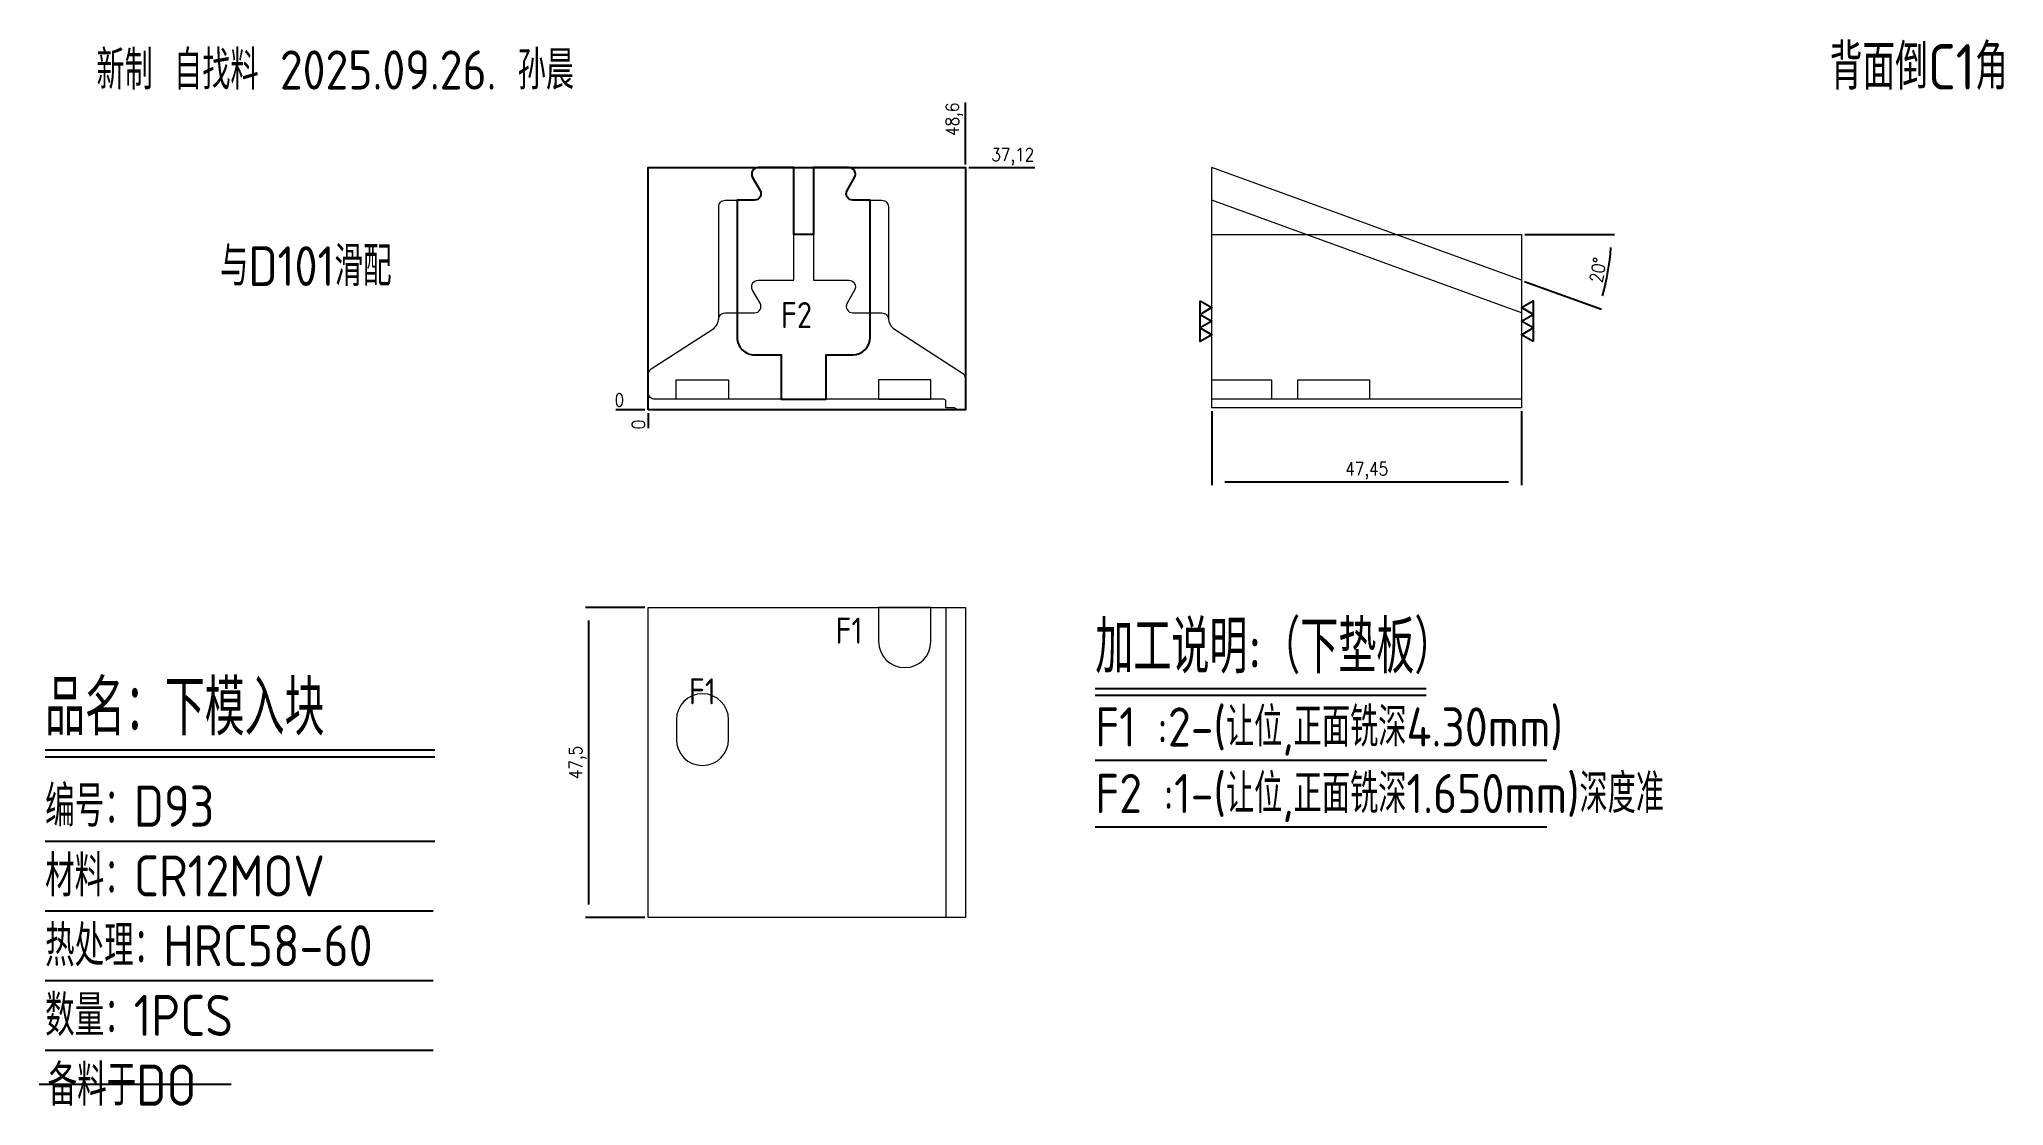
# Model space of a CAD drawing. Header units: millimetres. Extents: x 120869 to 121170, y -3030 to -2866.
import ezdxf
from ezdxf.enums import TextEntityAlignment as Align

# ---------------------------------------------------------------- set-up
doc = ezdxf.new("R2010")
doc.units = ezdxf.units.MM
doc.linetypes.add('HIDDEN', pattern=[0])
for name, color, linetype in [('DIM', 4, 'Continuous'), ('LB_P', 2, 'Continuous'), ('PRESS', 3, 'Continuous'), ('TEXT', 4, 'Continuous')]:
    doc.layers.add(name, color=color, linetype=linetype)
doc.styles.add('gbenor', font='gbenor.shx', dxfattribs={"bigfont": 'gbcbig.shx'})
doc.styles.get("Standard").update_dxf_attribs({"font": 'txt.shx', "width": 0.85, "bigfont": 'ctxt.shx'})
doc.dimstyles.new('T-2-WX', dxfattribs={"dimtxt": 2, "dimasz": 2, "dimexe": 0.5, "dimexo": 0.5, "dimgap": 0.5, "dimtad": 1, "dimtxsty": 'Standard', "dimblk": 'OPEN30', "dimcen": 0, "dimazin": 3, "dimtfac": 1, "dimtmove": 0, "dimatfit": 3, "dimldrblk": 'OPEN30', "dimlwd": -1, "dimlwe": -1})

# ---------------------------------------------------------------- blocks, each defined once
blk = doc.blocks.new('*D7579')
at = {"layer": 'Defpoints', "color": 0}
for p in [(121048.23, -2922.99), (121095.68, -2922.99), (121095.68, -2934.34)]:
    blk.add_point(p, dxfattribs=at)
at = {"layer": 'DIM', "color": 0, "linetype": 'Continuous'}
for p, q in [((121048.23, -2923.49), (121048.23, -2934.84)), ((121095.68, -2923.49), (121095.68, -2934.84)), ((121050.23, -2934.34), (121093.68, -2934.34))]:
    blk.add_line(p, q, dxfattribs=at)
at = {"layer": 'DIM', "color": 0, "insert": (121071.95, -2932.65), "char_height": 2, "attachment_point": 5}
blk.add_mtext('47,45', dxfattribs=at)
blk = doc.blocks.new('_Open30')
blk = doc.blocks.new('*D7580')
at = {"layer": 'Defpoints', "color": 0}
for p in [(121048.23, -2886.17), (121048.23, -2896.44), (121095.68, -2896.44), (121095.68, -2903.44), (121108.53, -2904.04)]:
    blk.add_point(p, dxfattribs=at)
at = {"layer": 'DIM', "color": 0, "linetype": 'Continuous'}
for p, q in [((121096.18, -2896.44), (121109.92, -2896.44)), ((121096.15, -2903.61), (121107.9, -2907.89))]:
    blk.add_line(p, q, dxfattribs=at)
blk.add_arc((121076.44, -2896.44), 32.98, 343.4756, 356.5244, dxfattribs=at)
at = {"layer": 'DIM', "color": 0, "insert": (121107.39, -2901.9), "char_height": 2, "attachment_point": 5, "rotation": 80}
blk.add_mtext('20%%d', dxfattribs=at)
blk = doc.blocks.new('*D7581')
at = {"layer": 'Defpoints', "color": 0}
for p in [(120961.86, -2953.62), (120952.72, -3001.12), (120961.86, -3001.12)]:
    blk.add_point(p, dxfattribs=at)
at = {"layer": 'DIM', "color": 0, "linetype": 'Continuous'}
for p, q in [((120961.36, -2953.62), (120952.22, -2953.62)), ((120952.72, -2955.62), (120952.72, -2999.12)), ((120961.36, -3001.12), (120952.22, -3001.12))]:
    blk.add_line(p, q, dxfattribs=at)
at = {"layer": 'DIM', "color": 0, "insert": (120951.03, -2977.37), "char_height": 2, "attachment_point": 5, "rotation": 90}
blk.add_mtext('47,5', dxfattribs=at)
blk = doc.blocks.new('*D7582')
at = {"layer": 'Defpoints', "color": 0}
for p in [(120961.86, -2923.29), (120961.86, -2923.29), (120961.86, -2924.49)]:
    blk.add_point(p, dxfattribs=at)
at = {"layer": 'DIM', "color": 0}
blk.add_line((120961.86, -2923.79), (120961.86, -2926.12), dxfattribs=at)
at = {"layer": 'DIM', "color": 0, "insert": (120960.36, -2925.55), "char_height": 2, "attachment_point": 5, "rotation": 90}
blk.add_mtext('0', dxfattribs=at)
blk = doc.blocks.new('*D7583')
at = {"layer": 'Defpoints', "color": 0}
for p in [(120958.5, -2923.29), (120961.86, -2923.29), (120961.86, -2923.29)]:
    blk.add_point(p, dxfattribs=at)
at = {"layer": 'DIM', "color": 0}
blk.add_line((120961.36, -2923.29), (120956.87, -2923.29), dxfattribs=at)
at = {"layer": 'DIM', "color": 0, "insert": (120957.44, -2921.79), "char_height": 2, "attachment_point": 5}
blk.add_mtext('0', dxfattribs=at)
blk = doc.blocks.new('*D7584')
at = {"layer": 'Defpoints', "color": 0}
for p in [(121010.46, -2886.17), (121013.81, -2886.17), (120961.86, -2923.29)]:
    blk.add_point(p, dxfattribs=at)
at = {"layer": 'DIM', "color": 0}
blk.add_line((121010.96, -2886.17), (121021.11, -2886.17), dxfattribs=at)
at = {"layer": 'DIM', "color": 0, "insert": (121017.71, -2884.48), "char_height": 2, "attachment_point": 5}
blk.add_mtext('37,12', dxfattribs=at)
blk = doc.blocks.new('*D7585')
at = {"layer": 'Defpoints', "color": 0}
for p in [(121010.46, -2881.85), (121010.46, -2886.17), (120961.86, -2923.29)]:
    blk.add_point(p, dxfattribs=at)
at = {"layer": 'DIM', "color": 0}
blk.add_line((121010.46, -2885.67), (121010.46, -2876.17), dxfattribs=at)
at = {"layer": 'DIM', "color": 0, "insert": (121008.77, -2878.76), "char_height": 2, "attachment_point": 5, "rotation": 90}
blk.add_mtext('48,6', dxfattribs=at)

msp = doc.modelspace()

# ---------------------------------------------------------------- linework, layer by layer
at = {"layer": 'DIM', "color": 4, "linetype": 'Continuous', "lineweight": 25}
for p, q in [((120869.443, -2975.405), (120929.18, -2975.405)), ((120869.443, -2976.506), (120929.18, -2976.506)), ((120869.443, -2989.403), (120929.18, -2989.403)), ((120869.443, -3000.098), (120928.921, -3000.098)), ((120869.443, -3010.792), (120928.921, -3010.792)), ((120869.443, -3021.487), (120928.921, -3021.487))]:
    msp.add_line(p, q, dxfattribs=at)
at = {"layer": 'LB_P', "lineweight": 15}
for p, q in [((121095.676, -2903.439), (121048.226, -2886.169)), ((121048.226, -2896.439), (121048.226, -2886.169)), ((121095.676, -2908.439), (121048.226, -2891.169)), ((121007.461, -2953.624), (121007.461, -3001.124))]:
    msp.add_line(p, q, dxfattribs=at)
at = {"layer": 'LB_P', "linetype": 'HIDDEN', "lineweight": 15}
msp.add_line((121095.676, -2921.689), (121048.226, -2921.689), dxfattribs=at)
at = {"layer": 'LB_P'}
msp.add_line((120868.55, -3026.682), (120897.928, -3026.682), dxfattribs=at)
at = {"layer": 'LB_P', "linetype": 'Continuous', "lineweight": 15}
msp.add_lwpolyline([(121008.742, -2922.991), (121007.461, -2922.991), (121007.461, -2921.991, 0.4142136), (121007.161, -2921.691), (120962.861, -2921.691, -0.4142136), (120961.861, -2920.691), (120961.861, -2917.88, -0.2539676), (120962.317, -2917.041), (120971.751, -2910.915, 0.2539676), (120972.661, -2909.237), (120972.661, -2892.169, -0.4142136), (120973.661, -2891.169), (120978.129, -2891.169, 0.5773503), (120978.995, -2889.669), (120977.841, -2887.669, -0.5773503), (120978.707, -2886.169), (120984.161, -2886.169), (120984.161, -2896.439), (120987.161, -2896.439), (120987.161, -2886.169), (120992.616, -2886.169, -0.5773503), (120993.482, -2887.669), (120992.327, -2889.669, 0.5773503), (120993.193, -2891.169), (120997.661, -2891.169, -0.4142136), (120998.661, -2892.169), (120998.661, -2909.237, 0.2539676), (120999.572, -2910.915), (121010.006, -2917.69, -0.2539676), (121010.461, -2918.529), (121010.461, -2921.691), (121010.461, -2922.991), (121010.461, -2923.291), (121009.261, -2923.291)], format="xyb", close=True, dxfattribs=at)
at = {"layer": 'LB_P', "color": 94, "linetype": 'Continuous'}
msp.add_lwpolyline([(120995.863, -2891.169), (120993.193, -2891.169, -0.5773503), (120992.327, -2889.669), (120993.482, -2887.669, 0.5773503), (120992.616, -2886.169), (120987.161, -2886.169), (120987.161, -2896.439), (120984.161, -2896.439), (120984.161, -2886.169), (120978.707, -2886.169, 0.5773503), (120977.841, -2887.669), (120978.995, -2889.669, -0.5773503), (120978.129, -2891.169), (120975.463, -2891.169), (120975.463, -2912.178, 0.4142136), (120978.163, -2914.878), (120982.208, -2914.878), (120982.208, -2921.691), (120989.117, -2921.691), (120989.117, -2914.878), (120993.163, -2914.878, 0.4142135), (120995.863, -2912.178)], format="xyb", close=True, dxfattribs=at)
at = {"layer": 'LB_P', "linetype": 'HIDDEN', "lineweight": 15}
msp.add_lwpolyline([(120972.661, -2909.439, -0.4142136), (120973.661, -2908.439), (120978.129, -2908.439, 0.5773503), (120978.995, -2906.939), (120977.841, -2904.939, -0.5773503), (120978.707, -2903.439), (120984.161, -2903.439), (120984.161, -2896.439), (120987.161, -2896.439), (120987.161, -2903.439), (120992.616, -2903.439, -0.5773503), (120993.482, -2904.939), (120992.327, -2906.939, 0.5773503), (120993.193, -2908.439), (120997.661, -2908.439, -0.4142136), (120998.661, -2909.439)], format="xyb", dxfattribs=at)
at = {"layer": 'LB_P', "color": 2, "linetype": 'Continuous', "lineweight": 15}
msp.add_lwpolyline([(121048.226, -2896.439), (121095.676, -2896.439), (121095.676, -2922.989), (121048.226, -2922.989)], close=True, dxfattribs=at)
at = {"layer": 'LB_P', "color": 4, "linetype": 'Continuous'}
for points in [[(121046.426, -2906.596), (121048.226, -2907.636), (121046.426, -2908.675), (121048.226, -2909.714), (121046.426, -2910.753), (121048.226, -2911.792), (121046.426, -2912.832), (121046.426, -2906.596)], [(121097.476, -2912.832), (121095.676, -2911.792), (121097.476, -2910.753), (121095.676, -2909.714), (121097.476, -2908.675), (121095.676, -2907.636), (121097.476, -2906.596), (121097.476, -2912.832)]]:
    msp.add_lwpolyline(points, close=True, dxfattribs=at)
at = {"layer": 'LB_P', "linetype": 'HIDDEN', "lineweight": 15}
for points in [[(120966.161, -2918.691), (120974.161, -2918.691), (120974.161, -2921.691), (120966.161, -2921.691)], [(121005.161, -2918.691), (120997.161, -2918.691), (120997.161, -2921.691), (121005.161, -2921.691)]]:
    msp.add_lwpolyline(points, close=True, dxfattribs=at)
at = {"layer": 'LB_P', "linetype": 'HIDDEN', "lineweight": 15, "elevation": 0}
for points in [[(121048.226, -2918.689), (121057.376, -2918.689), (121057.376, -2921.689), (121048.226, -2921.689)], [(121061.376, -2918.689), (121072.376, -2918.689), (121072.376, -2921.689), (121061.376, -2921.689)]]:
    msp.add_lwpolyline(points, close=True, dxfattribs=at)
at = {"layer": 'LB_P', "color": 2, "lineweight": 15}
msp.add_lwpolyline([(120961.861, -2953.624), (121010.461, -2953.624), (121010.461, -3001.124), (120961.861, -3001.124)], close=True, dxfattribs=at)
at = {"layer": 'LB_P', "color": 94, "linetype": 'Continuous', "lineweight": 15}
for points in [[(120997.164, -2953.624), (120997.164, -2958.824, 1), (121005.164, -2958.824), (121005.164, -2953.624)], [(120974.164, -2970.824, 1), (120966.164, -2970.824), (120966.164, -2973.824, 1), (120974.164, -2973.824)]]:
    msp.add_lwpolyline(points, format="xyb", close=True, dxfattribs=at)
at = {"layer": 'PRESS', "color": 8, "linetype": 'HIDDEN'}
msp.add_lwpolyline([(120961.861, -2923.291), (120961.861, -2886.171), (121010.461, -2886.171), (121010.461, -2923.291)], close=True, dxfattribs=at)
at = {"layer": 'TEXT', "color": 3, "linetype": 'Continuous'}
for p, q in [((121030.355, -2966.007), (121081.043, -2966.007)), ((121030.355, -2967.057), (121081.043, -2967.057)), ((121030.355, -2977.017), (121099.559, -2977.017)), ((121030.355, -2987.217), (121099.559, -2987.217))]:
    msp.add_line(p, q, dxfattribs=at)

# ---------------------------------------------------------------- texts
at = {"layer": 'DIM', "color": 3, "linetype": 'Continuous', "lineweight": 25, "style": 'gbenor'}
for s, height, p in [('品名：下模入块', 8.493, (120869.443, -2973.203)), ('编号：D93', 6.2911, (120869.443, -2987.201)), ('材料：CR12MOV', 6.2911, (120869.443, -2997.896)), ('热处理：HRC58-60', 6.29108, (120869.443, -3008.591)), ('数量：1PCS', 6.2911, (120869.443, -3019.285)), ('备料于DO', 6.2911, (120869.826, -3029.98))]:
    msp.add_text(s, height=height, dxfattribs=at).set_placement(p)
at = {"layer": 'LB_P', "color": 6, "style": 'gbenor'}
msp.add_text('新制 自找料 2025.09.26. 孙晨', height=6, dxfattribs=at).set_placement((120913.9, -2870.891), align=Align.MIDDLE)
at = {"layer": 'TEXT', "color": 4, "lineweight": 18, "style": 'gbenor'}
msp.add_text('背面倒C1角', height=6.9635, dxfattribs=at).set_placement((121142.897, -2874.208))
at = {"layer": 'TEXT', "color": 4, "style": 'gbenor'}
msp.add_text('与D101滑配', height=6.075, dxfattribs=at).set_placement((120896.223, -2904.311))
at = {"layer": 'TEXT', "color": 4, "linetype": 'Continuous', "style": 'gbenor'}
for s, p in [('F2 ', (120985.662, -2908.772)), ('F1 ', (120993.71, -2957.152)), ('F1 ', (120971.247, -2966.463))]:
    msp.add_text(s, height=4, dxfattribs=at).set_placement(p, align=Align.MIDDLE_CENTER)
for s, height, p in [('加工说明:（下垫板）', 8.1, (121030.355, -2963.697)), ('F1 :2-(让位,正面铣深4.30mm)', 6, (121030.355, -2974.917))]:
    msp.add_text(s, height=height, dxfattribs=at).set_placement(p)
at = {"layer": 'TEXT', "color": 2, "linetype": 'Continuous', "style": 'gbenor'}
msp.add_text('F2 :1-(让位,正面铣深1.650mm)深度准', height=6, dxfattribs=at).set_placement((121030.355, -2985.117))

# ---------------------------------------------------------------- dimensions: what is measured, and where the dimension line sits
at = {"layer": 'DIM'}
for feature_location, offset, dtype, origin, picture, middle in [((121010.461, -2886.171), (0, 4.32), 1, (120961.861, -2923.291), '*D7585', (121008.771, -2878.761)), ((121010.461, -2886.171), (3.346, 0), 0, (120961.861, -2923.291), '*D7584', (121017.707, -2884.481)), ((120961.861305329, -2923.291119744), (-3.358217592, 0), 0, (120961.861305329, -2923.291119744), '*D7583', (120957.43642107, -2921.791119744)), ((120961.861305329, -2923.291119744), (0, -1.194859014), 1, (120961.861305329, -2923.291119744), '*D7582', (120960.361305329, -2925.552645425))]:
    dim = msp.add_ordinate_dim(feature_location=feature_location, offset=offset, dtype=dtype, origin=origin, dimstyle='T-2-WX', dxfattribs=at)
    dim.commit()
    dim.dimension.update_dxf_attribs({"geometry": picture, "text_midpoint": middle})
at = {"layer": 'DIM', "color": 4, "linetype": 'Continuous'}
dim = msp.add_angular_dim_2l(base=(121108.53, -2904.044), line1=((121048.226, -2896.439), (121095.676, -2896.439)), line2=((121095.676, -2903.439), (121048.226, -2886.169)), dimstyle='T-2-WX', dxfattribs=at)
dim.commit()
dim.dimension.update_dxf_attribs({"geometry": '*D7580', "text_midpoint": (121107.394, -2901.896)})
dim = msp.add_linear_dim(base=(121095.676, -2934.34), p1=(121048.226, -2922.989), p2=(121095.676, -2922.989), dimstyle='T-2-WX', dxfattribs=at)
dim.commit()
dim.dimension.update_dxf_attribs({"geometry": '*D7579', "text_midpoint": (121071.951, -2932.65)})
dim = msp.add_linear_dim(base=(120952.719, -3001.124), p1=(120961.861, -2953.624), p2=(120961.861, -3001.124), angle=90, dimstyle='T-2-WX', dxfattribs=at)
dim.commit()
dim.dimension.update_dxf_attribs({"geometry": '*D7581', "text_midpoint": (120951.029, -2977.374)})

doc.saveas('drawing.dxf')
